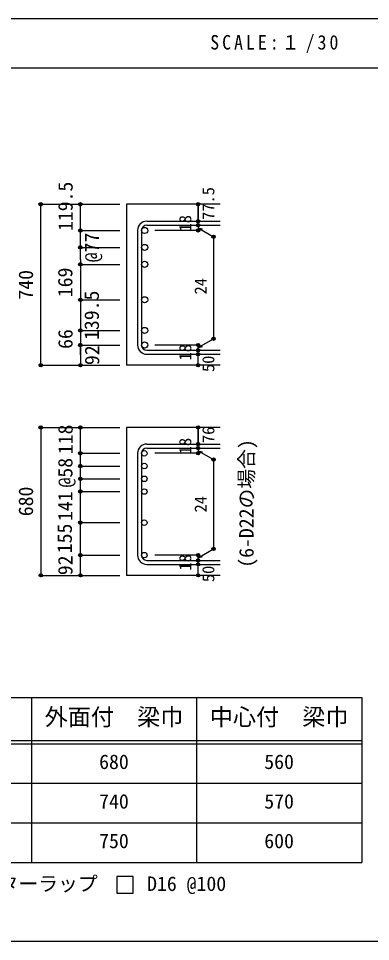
# Model space of a CAD drawing. Units: millimetres at full size, sheet at 1:30; some dimension numbers follow another scale. Extents: x -5973 to 5954, y -4195 to 4201.
# Drawn here: x 2051 to 3650, y 3 to 4201 of the extents above; entities that cross this region are included whole.
import ezdxf
from ezdxf.enums import TextEntityAlignment as Align

# ---------------------------------------------------------------- set-up
doc = ezdxf.new("R2010")
doc.units = ezdxf.units.MM
doc.header["$LTSCALE"] = 30
doc.header["$PDMODE"] = 32
doc.header["$PDSIZE"] = 15
for name, color, linetype in [('0-1_躯体線', 2, 'Continuous'), ('0-5_基礎梁筋', 7, 'Continuous'), ('0-6_スタラップ筋', 7, 'Continuous'), ('0-7_文字', 4, 'Continuous'), ('0-D_寸法', 4, 'Continuous'), ('6-7_文字', 7, 'Continuous'), ('6-E_枠', 7, 'Continuous'), ('F-0_枠', 6, 'Continuous')]:
    doc.layers.add(name, color=color, linetype=linetype)
doc.styles.add('ＭＳ ゴシック', font='')
doc.styles.get('ＭＳ ゴシック').set_extended_font_data('MS Gothic')

msp = doc.modelspace()

# ---------------------------------------------------------------- linework, layer by layer
at = {"layer": '0-1_躯体線'}
for p, q in [((2967.44, 3356.03), (2542.44, 3356.03)), ((2542.44, 3356.03), (2542.44, 2624.03)), ((2967.44, 2624.03), (2542.44, 2624.03)), ((2967.44, 2341.14), (2542.44, 2341.14)), ((2542.44, 2341.14), (2542.44, 1668.45)), ((2967.44, 1668.45), (2542.44, 1668.45))]:
    msp.add_line(p, q, dxfattribs=at)
at = {"layer": '0-5_基礎梁筋', "color": 3}
for centre, radius in [((2624.44, 3236.83), 14), ((2624.44, 3159.83), 14), ((2624.44, 3082.83), 14), ((2624.44, 2921.53), 14), ((2624.44, 2782.03), 14), ((2624.44, 2716.03), 14), ((2622.94, 2223.45), 12.5), ((2622.94, 2165.45), 12.5), ((2622.94, 2107.45), 12.5), ((2622.94, 2049.45), 12.5), ((2622.94, 1908.14), 12.5), ((2622.94, 1760.45), 12.5)]:
    msp.add_circle(centre, radius, dxfattribs=at)
at = {"layer": '0-6_スタラップ筋'}
for p, q in [((2634.44, 3278.83), (2967.44, 3278.83)), ((2592.44, 3236.83), (2592.44, 2716.03)), ((2610.44, 3236.83), (2610.44, 2716.03)), ((2634.44, 3260.83), (2967.44, 3260.83)), ((2634.44, 2692.03), (2967.44, 2692.03)), ((2634.44, 2674.03), (2967.44, 2674.03)), ((2634.44, 2265.45), (2967.44, 2265.45)), ((2634.44, 2247.45), (2967.44, 2247.45)), ((2592.44, 2223.45), (2592.44, 1760.45)), ((2610.44, 2223.45), (2610.44, 1760.45)), ((2634.44, 1736.45), (2967.44, 1736.45)), ((2634.44, 1718.45), (2967.44, 1718.45))]:
    msp.add_line(p, q, dxfattribs=at)
for centre, radius, start, end in [((2634.44, 3236.83), 42, 90, 180), ((2634.44, 3236.83), 24, 90, 180), ((2634.44, 2716.03), 42, 180, 270), ((2634.44, 2716.03), 24, 180, 270), ((2634.44, 2223.45), 42, 90, 180), ((2634.44, 2223.45), 24, 90, 180), ((2634.44, 1760.45), 42, 180, 270), ((2634.44, 1760.45), 24, 180, 270)]:
    msp.add_arc(centre, radius, start, end, dxfattribs=at)
at = {"layer": '0-D_寸法'}
for p, q in [((2152.44, 3356.03), (2332.44, 3356.03)), ((2152.44, 3356.03), (2332.44, 3356.03)), ((2152.44, 2624.03), (2152.44, 3356.03)), ((2332.44, 3356.03), (2512.44, 3356.03)), ((2332.44, 3356.03), (2512.44, 3356.03)), ((2332.44, 3104.83), (2332.44, 3356.03)), ((2867.44, 3278.83), (2867.44, 3356.03)), ((2867.44, 3356.03), (2867.44, 3278.83)), ((2867.44, 3260.83), (2867.44, 3278.83)), ((2332.44, 3236.83), (2512.44, 3236.83)), ((2332.44, 3236.83), (2512.44, 3236.83)), ((2867.44, 3236.83), (2671.35, 3236.83)), ((2867.44, 3260.83), (2867.44, 3236.83)), ((2867.44, 3248.83), (2937.5, 3208.39)), ((2867.44, 3248.83), (2886.76, 3243.66)), ((2937.5, 3208.39), (2937.5, 2744.48)), ((2332.44, 3159.83), (2512.44, 3159.83)), ((2332.44, 3159.83), (2512.44, 3159.83)), ((2332.44, 3104.83), (2332.44, 2624.03)), ((2332.44, 3082.83), (2512.44, 3082.83)), ((2332.44, 3082.83), (2512.44, 3082.83)), ((2332.44, 2921.53), (2512.44, 2921.53)), ((2332.44, 2782.03), (2512.44, 2782.03)), ((2867.44, 2704.03), (2937.5, 2744.48)), ((2332.44, 2716.03), (2512.44, 2716.03)), ((2332.44, 2671.07), (2332.44, 2716.03)), ((2867.44, 2716.03), (2671.35, 2716.03)), ((2867.44, 2692.03), (2867.44, 2716.03)), ((2867.44, 2704.03), (2886.76, 2709.21)), ((2867.44, 2674.03), (2867.44, 2692.03)), ((2867.44, 2624.03), (2867.44, 2674.03)), ((2152.44, 2624.03), (2332.44, 2624.03)), ((2332.44, 2624.03), (2512.44, 2624.03)), ((2152.44, 2341.14), (2332.44, 2341.14)), ((2152.44, 2341.14), (2332.44, 2341.14)), ((2152.44, 2341.14), (2152.44, 1668.45)), ((2332.44, 2341.14), (2512.44, 2341.14)), ((2332.44, 2341.14), (2512.44, 2341.14)), ((2332.44, 1668.45), (2332.44, 2341.14)), ((2867.44, 2265.45), (2867.44, 2341.14)), ((2867.44, 2341.14), (2867.44, 2265.45)), ((2867.44, 2247.45), (2867.44, 2265.45)), ((2867.44, 2247.45), (2867.44, 2223.45)), ((2867.44, 2235.45), (2937.5, 2195)), ((2867.44, 2235.45), (2886.76, 2230.27)), ((2332.44, 2223.45), (2512.44, 2223.45)), ((2332.44, 2223.45), (2512.44, 2223.45)), ((2867.44, 2223.45), (2671.35, 2223.45)), ((2937.5, 2195), (2937.5, 1788.9)), ((2332.44, 2165.45), (2512.44, 2165.45)), ((2332.44, 2165.45), (2512.44, 2165.45)), ((2332.44, 2107.45), (2512.44, 2107.45)), ((2332.44, 2107.45), (2512.44, 2107.45)), ((2332.44, 2049.45), (2512.44, 2049.45)), ((2332.44, 2049.45), (2512.44, 2049.45)), ((2332.44, 1908.14), (2512.44, 1908.14)), ((2332.44, 1908.14), (2512.44, 1908.14)), ((2867.44, 1748.45), (2937.5, 1788.9)), ((2332.44, 1760.45), (2512.44, 1760.45)), ((2332.44, 1760.45), (2512.44, 1760.45)), ((2867.44, 1760.45), (2671.35, 1760.45)), ((2867.44, 1736.45), (2867.44, 1760.45)), ((2867.44, 1748.45), (2886.76, 1753.62)), ((2867.44, 1718.45), (2867.44, 1736.45)), ((2867.44, 1668.45), (2867.44, 1718.45)), ((2152.44, 1668.45), (2332.44, 1668.45)), ((2332.44, 1668.45), (2512.44, 1668.45))]:
    msp.add_line(p, q, dxfattribs=at)
for centre, radius in [((2152.44, 3356.03), 8), ((2152.44, 3356.03), 7.2), ((2152.44, 3356.03), 6.4), ((2152.44, 3356.03), 5.6), ((2152.44, 3356.03), 4.8), ((2152.44, 3356.03), 4), ((2152.44, 3356.03), 3.2), ((2332.44, 3356.03), 8), ((2332.44, 3356.03), 7.2), ((2332.44, 3356.03), 6.4), ((2332.44, 3356.03), 5.6), ((2332.44, 3356.03), 4.8), ((2332.44, 3356.03), 4), ((2332.44, 3356.03), 3.2), ((2867.44, 3356.03), 4), ((2867.44, 3356.03), 3.6), ((2867.44, 3356.03), 3.2), ((2867.44, 3356.03), 2.8), ((2152.44, 3356.03), 2.4), ((2152.44, 3356.03), 1.6), ((2152.44, 3356.03), 0.8), ((2332.44, 3356.03), 2.4), ((2332.44, 3356.03), 1.6), ((2332.44, 3356.03), 0.8), ((2867.44, 3356.03), 2.4), ((2867.44, 3356.03), 2), ((2867.44, 3356.03), 1.6), ((2867.44, 3356.03), 1.2), ((2867.44, 3356.03), 0.8), ((2867.44, 3356.03), 0.4), ((2867.44, 3278.83), 4), ((2867.44, 3278.83), 3.6), ((2867.44, 3278.83), 3.2), ((2867.44, 3278.83), 2.8), ((2867.44, 3278.83), 2.4), ((2867.44, 3278.83), 2), ((2867.44, 3278.83), 1.6), ((2867.44, 3278.83), 1.2), ((2867.44, 3278.83), 0.8), ((2867.44, 3278.83), 0.4), ((2332.44, 3236.83), 8), ((2332.44, 3236.83), 7.2), ((2332.44, 3236.83), 6.4), ((2332.44, 3236.83), 5.6), ((2332.44, 3236.83), 4.8), ((2332.44, 3236.83), 4), ((2332.44, 3236.83), 3.2), ((2332.44, 3236.83), 2.4), ((2332.44, 3236.83), 1.6), ((2332.44, 3236.83), 0.8), ((2867.44, 3260.83), 4), ((2867.44, 3236.83), 4), ((2867.44, 3260.83), 3.6), ((2867.44, 3236.83), 3.6), ((2867.44, 3260.83), 3.2), ((2867.44, 3236.83), 3.2), ((2867.44, 3260.83), 2.8), ((2867.44, 3236.83), 2.8), ((2867.44, 3260.83), 2.4), ((2867.44, 3236.83), 2.4), ((2867.44, 3260.83), 2), ((2867.44, 3236.83), 2), ((2867.44, 3260.83), 1.6), ((2867.44, 3236.83), 1.6), ((2867.44, 3260.83), 1.2), ((2867.44, 3236.83), 1.2), ((2867.44, 3260.83), 0.8), ((2867.44, 3236.83), 0.8), ((2867.44, 3260.83), 0.4), ((2867.44, 3236.83), 0.4), ((2937.5, 3208.39), 4), ((2937.5, 3208.39), 3.6), ((2937.5, 3208.39), 3.2), ((2937.5, 3208.39), 2.8), ((2937.5, 3208.39), 2.4), ((2937.5, 3208.39), 2), ((2937.5, 3208.39), 1.6), ((2937.5, 3208.39), 1.2), ((2937.5, 3208.39), 0.8), ((2937.5, 3208.39), 0.4), ((2332.44, 3159.83), 8), ((2332.44, 3159.83), 7.2), ((2332.44, 3159.83), 6.4), ((2332.44, 3159.83), 5.6), ((2332.44, 3159.83), 4.8), ((2332.44, 3159.83), 4), ((2332.44, 3159.83), 3.2), ((2332.44, 3159.83), 2.4), ((2332.44, 3159.83), 1.6), ((2332.44, 3159.83), 0.8), ((2332.44, 3082.83), 8), ((2332.44, 3082.83), 7.2), ((2332.44, 3082.83), 6.4), ((2332.44, 3082.83), 5.6), ((2332.44, 3082.83), 4.8), ((2332.44, 3082.83), 4), ((2332.44, 3082.83), 3.2), ((2332.44, 3082.83), 2.4), ((2332.44, 3082.83), 1.6), ((2332.44, 3082.83), 0.8), ((2332.44, 2921.53), 8), ((2332.44, 2921.53), 7.2), ((2332.44, 2921.53), 6.4), ((2332.44, 2921.53), 5.6), ((2332.44, 2921.53), 4.8), ((2332.44, 2921.53), 4), ((2332.44, 2921.53), 3.2), ((2332.44, 2921.53), 2.4), ((2332.44, 2921.53), 1.6), ((2332.44, 2921.53), 0.8), ((2332.44, 2782.03), 8), ((2332.44, 2782.03), 7.2), ((2332.44, 2782.03), 6.4), ((2332.44, 2782.03), 5.6), ((2332.44, 2782.03), 4.8), ((2332.44, 2782.03), 4), ((2332.44, 2782.03), 3.2), ((2332.44, 2782.03), 2.4), ((2332.44, 2782.03), 1.6), ((2332.44, 2782.03), 0.8), ((2937.5, 2744.48), 4), ((2937.5, 2744.48), 3.6), ((2937.5, 2744.48), 3.2), ((2937.5, 2744.48), 2.8), ((2937.5, 2744.48), 2.4), ((2937.5, 2744.48), 2), ((2937.5, 2744.48), 1.6), ((2937.5, 2744.48), 1.2), ((2937.5, 2744.48), 0.8), ((2937.5, 2744.48), 0.4), ((2332.44, 2716.03), 8), ((2332.44, 2716.03), 7.2), ((2332.44, 2716.03), 6.4), ((2332.44, 2716.03), 5.6), ((2332.44, 2716.03), 4.8), ((2332.44, 2716.03), 4), ((2332.44, 2716.03), 3.2), ((2332.44, 2716.03), 2.4), ((2332.44, 2716.03), 1.6), ((2332.44, 2716.03), 0.8), ((2867.44, 2716.03), 4), ((2867.44, 2692.03), 4), ((2867.44, 2716.03), 3.6), ((2867.44, 2692.03), 3.6), ((2867.44, 2716.03), 3.2), ((2867.44, 2692.03), 3.2), ((2867.44, 2716.03), 2.8), ((2867.44, 2692.03), 2.8), ((2867.44, 2716.03), 2.4), ((2867.44, 2692.03), 2.4), ((2867.44, 2716.03), 2), ((2867.44, 2692.03), 2), ((2867.44, 2716.03), 1.6), ((2867.44, 2692.03), 1.6), ((2867.44, 2716.03), 1.2), ((2867.44, 2692.03), 1.2), ((2867.44, 2716.03), 0.8), ((2867.44, 2692.03), 0.8), ((2867.44, 2716.03), 0.4), ((2867.44, 2692.03), 0.4), ((2867.44, 2674.03), 4), ((2867.44, 2674.03), 3.6), ((2867.44, 2674.03), 3.2), ((2867.44, 2674.03), 2.8), ((2867.44, 2674.03), 2.4), ((2867.44, 2674.03), 2), ((2867.44, 2674.03), 1.6), ((2867.44, 2674.03), 1.2), ((2867.44, 2674.03), 0.8), ((2867.44, 2674.03), 0.4), ((2152.44, 2624.03), 7.2), ((2152.44, 2624.03), 6.4), ((2152.44, 2624.03), 5.6), ((2152.44, 2624.03), 4.8), ((2152.44, 2624.03), 4), ((2152.44, 2624.03), 3.2), ((2152.44, 2624.03), 2.4), ((2152.44, 2624.03), 1.6), ((2152.44, 2624.03), 0.8), ((2332.44, 2624.03), 7.2), ((2332.44, 2624.03), 6.4), ((2332.44, 2624.03), 5.6), ((2332.44, 2624.03), 4.8), ((2332.44, 2624.03), 4), ((2332.44, 2624.03), 3.2), ((2332.44, 2624.03), 2.4), ((2332.44, 2624.03), 1.6), ((2332.44, 2624.03), 0.8), ((2867.44, 2624.03), 4), ((2867.44, 2624.03), 3.6), ((2867.44, 2624.03), 3.2), ((2867.44, 2624.03), 2.8), ((2867.44, 2624.03), 2.4), ((2867.44, 2624.03), 2), ((2867.44, 2624.03), 1.6), ((2867.44, 2624.03), 1.2), ((2867.44, 2624.03), 0.8), ((2867.44, 2624.03), 0.4), ((2152.44, 2341.14), 8), ((2152.44, 2341.14), 7.2), ((2152.44, 2341.14), 6.4), ((2152.44, 2341.14), 5.6), ((2152.44, 2341.14), 4.8), ((2152.44, 2341.14), 4), ((2152.44, 2341.14), 3.2), ((2152.44, 2341.14), 2.4), ((2152.44, 2341.14), 1.6), ((2152.44, 2341.14), 0.8), ((2332.44, 2341.14), 8), ((2332.44, 2341.14), 7.2), ((2332.44, 2341.14), 6.4), ((2332.44, 2341.14), 5.6), ((2332.44, 2341.14), 4.8), ((2332.44, 2341.14), 4), ((2332.44, 2341.14), 3.2), ((2332.44, 2341.14), 2.4), ((2332.44, 2341.14), 1.6), ((2332.44, 2341.14), 0.8), ((2867.44, 2341.14), 4), ((2867.44, 2341.14), 3.6), ((2867.44, 2341.14), 3.2), ((2867.44, 2341.14), 2.8), ((2867.44, 2341.14), 2.4), ((2867.44, 2341.14), 2), ((2867.44, 2341.14), 1.6), ((2867.44, 2341.14), 1.2), ((2867.44, 2341.14), 0.8), ((2867.44, 2341.14), 0.4), ((2867.44, 2265.45), 4), ((2867.44, 2265.45), 3.6), ((2867.44, 2265.45), 3.2), ((2867.44, 2265.45), 2.8), ((2867.44, 2265.45), 2.4), ((2867.44, 2265.45), 2), ((2867.44, 2265.45), 1.6), ((2332.44, 2223.45), 8), ((2332.44, 2223.45), 7.2), ((2332.44, 2223.45), 6.4), ((2332.44, 2223.45), 5.6), ((2332.44, 2223.45), 4.8), ((2332.44, 2223.45), 4), ((2332.44, 2223.45), 3.2), ((2332.44, 2223.45), 2.4), ((2332.44, 2223.45), 1.6), ((2867.44, 2247.45), 4), ((2867.44, 2223.45), 4), ((2867.44, 2247.45), 3.6), ((2867.44, 2223.45), 3.6), ((2867.44, 2247.45), 3.2), ((2867.44, 2223.45), 3.2), ((2867.44, 2247.45), 2.8), ((2867.44, 2223.45), 2.8), ((2867.44, 2247.45), 2.4), ((2867.44, 2223.45), 2.4), ((2867.44, 2247.45), 2), ((2867.44, 2223.45), 2), ((2867.44, 2247.45), 1.6), ((2867.44, 2223.45), 1.6), ((2867.44, 2265.45), 1.2), ((2867.44, 2247.45), 1.2), ((2867.44, 2265.45), 0.8), ((2867.44, 2247.45), 0.8), ((2867.44, 2265.45), 0.4), ((2867.44, 2247.45), 0.4), ((2332.44, 2223.45), 0.8), ((2867.44, 2223.45), 1.2), ((2867.44, 2223.45), 0.8), ((2867.44, 2223.45), 0.4), ((2937.5, 2195), 4), ((2937.5, 2195), 3.6), ((2937.5, 2195), 3.2), ((2937.5, 2195), 2.8), ((2937.5, 2195), 2.4), ((2937.5, 2195), 2), ((2937.5, 2195), 1.6), ((2937.5, 2195), 1.2), ((2937.5, 2195), 0.8), ((2937.5, 2195), 0.4), ((2332.44, 2165.45), 8), ((2332.44, 2165.45), 7.2), ((2332.44, 2165.45), 6.4), ((2332.44, 2165.45), 5.6), ((2332.44, 2165.45), 4.8), ((2332.44, 2165.45), 4), ((2332.44, 2165.45), 3.2), ((2332.44, 2165.45), 2.4), ((2332.44, 2165.45), 1.6), ((2332.44, 2165.45), 0.8), ((2332.44, 2107.45), 8), ((2332.44, 2107.45), 7.2), ((2332.44, 2107.45), 6.4), ((2332.44, 2107.45), 5.6), ((2332.44, 2107.45), 4.8), ((2332.44, 2107.45), 4), ((2332.44, 2107.45), 3.2), ((2332.44, 2107.45), 2.4), ((2332.44, 2107.45), 1.6), ((2332.44, 2107.45), 0.8), ((2332.44, 2049.45), 8), ((2332.44, 2049.45), 7.2), ((2332.44, 2049.45), 6.4), ((2332.44, 2049.45), 5.6), ((2332.44, 2049.45), 4.8), ((2332.44, 2049.45), 4), ((2332.44, 2049.45), 3.2), ((2332.44, 2049.45), 2.4), ((2332.44, 2049.45), 1.6), ((2332.44, 2049.45), 0.8), ((2332.44, 1908.14), 8), ((2332.44, 1908.14), 7.2), ((2332.44, 1908.14), 6.4), ((2332.44, 1908.14), 5.6), ((2332.44, 1908.14), 4.8), ((2332.44, 1908.14), 4), ((2332.44, 1908.14), 3.2), ((2332.44, 1908.14), 2.4), ((2332.44, 1908.14), 1.6), ((2332.44, 1908.14), 0.8), ((2332.44, 1760.45), 8), ((2332.44, 1760.45), 7.2), ((2332.44, 1760.45), 6.4), ((2332.44, 1760.45), 5.6), ((2332.44, 1760.45), 4.8), ((2332.44, 1760.45), 4), ((2332.44, 1760.45), 3.2), ((2867.44, 1760.45), 4), ((2867.44, 1760.45), 3.6), ((2867.44, 1760.45), 3.2), ((2867.44, 1760.45), 2.8), ((2937.5, 1788.9), 4), ((2937.5, 1788.9), 3.6), ((2937.5, 1788.9), 3.2), ((2937.5, 1788.9), 2.8), ((2937.5, 1788.9), 2.4), ((2937.5, 1788.9), 2), ((2937.5, 1788.9), 1.6), ((2937.5, 1788.9), 1.2), ((2937.5, 1788.9), 0.8), ((2937.5, 1788.9), 0.4), ((2332.44, 1760.45), 2.4), ((2332.44, 1760.45), 1.6), ((2332.44, 1760.45), 0.8), ((2867.44, 1736.45), 4), ((2867.44, 1718.45), 4), ((2867.44, 1736.45), 3.6), ((2867.44, 1718.45), 3.6), ((2867.44, 1736.45), 3.2), ((2867.44, 1718.45), 3.2), ((2867.44, 1736.45), 2.8), ((2867.44, 1760.45), 2.4), ((2867.44, 1736.45), 2.4), ((2867.44, 1760.45), 2), ((2867.44, 1736.45), 2), ((2867.44, 1760.45), 1.6), ((2867.44, 1736.45), 1.6), ((2867.44, 1760.45), 1.2), ((2867.44, 1736.45), 1.2), ((2867.44, 1760.45), 0.8), ((2867.44, 1736.45), 0.8), ((2867.44, 1760.45), 0.4), ((2867.44, 1736.45), 0.4), ((2867.44, 1718.45), 2.8), ((2867.44, 1718.45), 2.4), ((2867.44, 1718.45), 2), ((2867.44, 1718.45), 1.6), ((2867.44, 1718.45), 1.2), ((2867.44, 1718.45), 0.8), ((2867.44, 1718.45), 0.4), ((2152.44, 1668.45), 7.2), ((2152.44, 1668.45), 6.4), ((2152.44, 1668.45), 5.6), ((2152.44, 1668.45), 4.8), ((2152.44, 1668.45), 4), ((2152.44, 1668.45), 3.2), ((2152.44, 1668.45), 2.4), ((2152.44, 1668.45), 1.6), ((2152.44, 1668.45), 0.8), ((2332.44, 1668.45), 7.2), ((2332.44, 1668.45), 6.4), ((2332.44, 1668.45), 5.6), ((2332.44, 1668.45), 4.8), ((2332.44, 1668.45), 4), ((2332.44, 1668.45), 3.2), ((2332.44, 1668.45), 2.4), ((2332.44, 1668.45), 1.6), ((2332.44, 1668.45), 0.8), ((2867.44, 1668.45), 4), ((2867.44, 1668.45), 3.6), ((2867.44, 1668.45), 3.2), ((2867.44, 1668.45), 2.8), ((2867.44, 1668.45), 2.4), ((2867.44, 1668.45), 2), ((2867.44, 1668.45), 1.6), ((2867.44, 1668.45), 1.2), ((2867.44, 1668.45), 0.8), ((2867.44, 1668.45), 0.4)]:
    msp.add_circle(centre, radius, dxfattribs=at)
at = {"layer": '0-D_寸法', "color": 7}
for p in [(2152.44, 3356.03), (2152.44, 3356.03), (2332.44, 3356.03), (2867.44, 3356.03), (2867.44, 3278.83), (2332.44, 3236.83), (2867.44, 3260.83), (2867.44, 3236.83), (2937.5, 3208.39), (2332.44, 3159.83), (2332.44, 3082.83), (2332.44, 2921.53), (2332.44, 2921.53), (2332.44, 2782.03), (2332.44, 2782.03), (2937.5, 2744.48), (2332.44, 2716.03), (2332.44, 2716.03), (2867.44, 2716.03), (2867.44, 2692.03), (2867.44, 2674.03), (2152.44, 2624.03), (2332.44, 2624.03), (2867.44, 2624.03), (2152.44, 2341.14), (2152.44, 2341.14), (2332.44, 2341.14), (2867.44, 2341.14), (2867.44, 2265.45), (2332.44, 2223.45), (2867.44, 2247.45), (2867.44, 2223.45), (2937.5, 2195), (2332.44, 2165.45), (2332.44, 2107.45), (2332.44, 2049.45), (2332.44, 1908.14), (2332.44, 1760.45), (2867.44, 1760.45), (2937.5, 1788.9), (2867.44, 1736.45), (2867.44, 1718.45), (2152.44, 1668.45), (2152.44, 1668.45), (2332.44, 1668.45), (2867.44, 1668.45)]:
    msp.add_point(p, dxfattribs=at)
at = {"layer": '6-7_文字'}
msp.add_lwpolyline([(2497.93, 223.5), (2572.93, 223.5), (2572.93, 298.5), (2497.93, 298.5)], close=True, dxfattribs=at)
at = {"layer": '6-E_枠', "color": 3}
for p, q in [((1447.71, 1112.77), (3610.24, 1112.77)), ((3610.24, 1112.77), (3610.24, 362.77)), ((1447.71, 362.77), (3610.24, 362.77))]:
    msp.add_line(p, q, dxfattribs=at)
at = {"layer": '6-E_枠'}
for p, q in [((2110.24, 1112.77), (2110.24, 362.77)), ((2860.24, 1112.77), (2860.24, 362.77)), ((1447.71, 917.77), (3610.24, 917.77)), ((1447.71, 902.77), (3610.24, 902.77)), ((1447.71, 722.77), (3610.24, 722.77)), ((1447.71, 542.77), (3610.24, 542.77))]:
    msp.add_line(p, q, dxfattribs=at)
at = {"layer": 'F-0_枠'}
msp.add_line((-5972.88, 4201.15), (5954.1, 4201.15), dxfattribs=at)
at = {"layer": 'F-0_枠', "color": 2}
for p, q in [((-5972.88, 3976.15), (3723.6, 3976.15)), ((3723.6, 2.95), (-5972.88, 2.95))]:
    msp.add_line(p, q, dxfattribs=at)

# ---------------------------------------------------------------- texts
at = {"layer": '0-7_文字', "color": 7, "style": 'ＭＳ ゴシック'}
msp.add_text('(6-D22の場合)', height=65.98, rotation=90, dxfattribs=at).set_placement((3139.32, 1703.2), align=Align.BOTTOM_LEFT)
at = {"layer": '0-D_寸法', "style": 'ＭＳ ゴシック'}
for s, height, p in [('119.5', 65.98, (2317.32, 3234.32)), ('77.5', 54.99, (2957.44, 3284.83)), ('18', 54.99, (2852.44, 3232.33)), ('@77', 65.98, (2437.44, 3092.33)), ('740', 65.98, (2137.44, 2922.53)), ('169', 65.98, (2316.03, 2933.57)), ('24', 54.99, (2922.5, 2945.93)), ('139.5', 65.98, (2436.63, 2739)), ('66', 65.98, (2317.08, 2698.33)), ('92', 65.98, (2438.12, 2624.74)), ('18', 54.99, (2852.44, 2645.53)), ('50', 54.99, (2957.44, 2593.03)), ('118', 65.98, (2317.32, 2219.43)), ('76', 54.99, (2957.44, 2269.95)), ('18', 54.99, (2852.44, 2218.95)), ('@58', 65.98, (2316.44, 2067.82)), ('680', 65.98, (2137.44, 1937.29)), ('141', 65.98, (2316.48, 1915.21)), ('24', 54.99, (2922.5, 1954.45)), ('155', 65.98, (2313.77, 1769)), ('92', 65.98, (2316.75, 1669.16)), ('18', 54.99, (2852.44, 1689.95)), ('50', 54.99, (2957.44, 1637.45))]:
    msp.add_text(s, height=height, rotation=90, dxfattribs=at).set_placement(p, align=Align.BOTTOM_LEFT)
at = {"layer": '6-7_文字', "color": 2, "style": 'ＭＳ ゴシック'}
for s, p in [('外面付\u3000梁巾', (2170.24, 962.77)), ('中心付\u3000梁巾', (2920.24, 962.77))]:
    msp.add_text(s, height=76.98, dxfattribs=at).set_placement(p, align=Align.BOTTOM_LEFT)
at = {"layer": '6-7_文字', "style": 'ＭＳ ゴシック'}
for s, p in [('680', (2417.74, 767.77)), ('560', (3167.74, 767.77)), ('740', (2417.74, 587.77)), ('570', (3167.74, 587.77)), ('750', (2417.74, 407.77)), ('600', (3167.74, 407.77)), ('※ 基礎梁スターラップ     D16 @100', (1466.27, 213.19))]:
    msp.add_text(s, height=65.98, dxfattribs=at).set_placement(p, align=Align.BOTTOM_LEFT)
at = {"layer": '6-7_文字', "color": 2, "insert": (2922.26, 4043.65), "char_height": 65.98, "attachment_point": 7, "style": 'ＭＳ ゴシック'}
msp.add_mtext('\\T1.34;\\W0.9;SCALE:１/30', dxfattribs=at)

doc.saveas('drawing.dxf')
